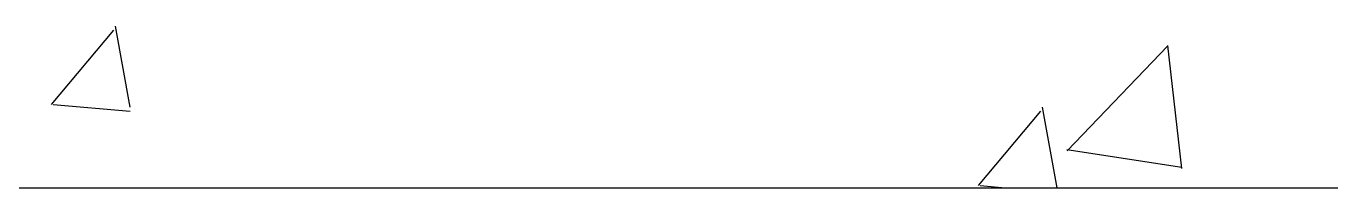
# Model space of a CAD drawing. Header units: millimetres. Extents: x -633009578 to 5705885, y -633235091 to 2571734.
# Drawn here: x 2454720 to 2455981, y 2005040 to 2005196 of the extents above; entities that cross this region are included whole.
import ezdxf

# ---------------------------------------------------------------- set-up
doc = ezdxf.new("R2010")
doc.units = ezdxf.units.MM
doc.header["$LTSCALE"] = 1000
doc.header["$MEASUREMENT"] = 0
doc.layers.get('0').update_dxf_attribs({"color": 9})
doc.layers.add('E-WIRE-系统', color=3, linetype='Continuous')

# ---------------------------------------------------------------- blocks, each defined once
blk = doc.blocks.new('G$CF4FACE3C')
at = {"layer": 'E-WIRE-系统', "color": 4}
for p, q in [((-9316.728207754903, 7816.180632554111), (-9329.780790798599, 7886.943754125736)), ((-9385.638801138615, 7818.567492157337), (-9331.215132366167, 7883.427094938699)), ((-8498.436146342428, 7778.178595110658), (-8410.507098705275, 7869.819558230112)), ((-8398.144690741785, 7762.775225274148), (-8410.617082290119, 7869.987469775719)), ((-9384.197762443917, 7818.539779961226), (-9316.720954284072, 7812.636324195773)), ((-8575.914513819385, 7747.725830508862), (-8521.490845048102, 7812.585433290922)), ((-8507.084831513232, 7745.752279278706), (-8520.06019518408, 7816.096764659393)), ((-8498.71164331981, 7779.328201009776), (-8398.310168011812, 7763.7565208819)), ((-14892.88204971771, 7745.752279278706), (-5378.386563654756, 7745.752279278706)), ((-8574.476064548362, 7747.698310783715), (-8552.232822673395, 7745.752279280336))]:
    blk.add_line(p, q, dxfattribs=at)

msp = doc.modelspace()

# ---------------------------------------------------------------- block references
at = {"xscale": 1.10592, "yscale": 1.10592, "zscale": 1.10592}
msp.add_blockref('G$CF4FACE3C', (2465124.496627273, 1996473.942841334, -46.07999998803452), dxfattribs=at)

doc.saveas('drawing.dxf')
